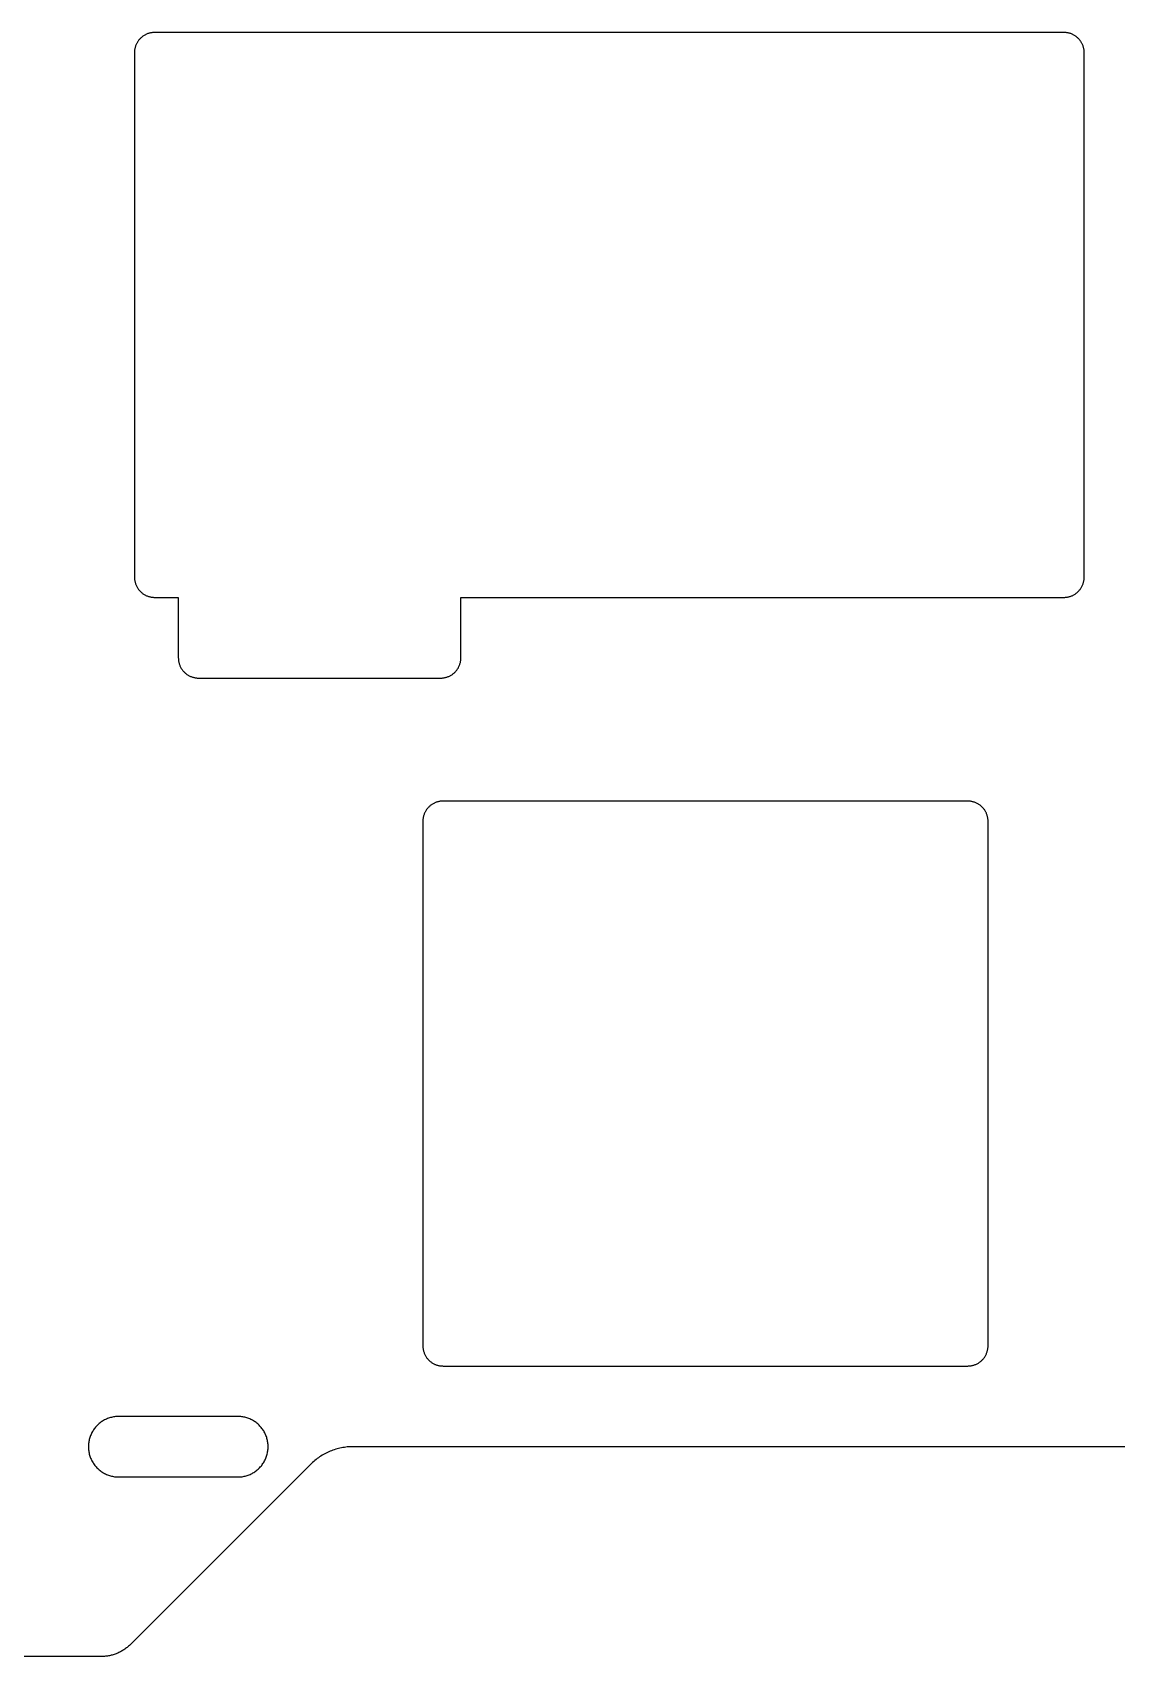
# Model space of a CAD drawing. Header units: millimetres. Extents: x -2014 to -1710, y 1046 to 1151.
# Drawn here: x -1773.77 to -1746.92, y 1046.41 to 1086.66 of the extents above; entities that cross this region are included whole.
import ezdxf

# ---------------------------------------------------------------- set-up
doc = ezdxf.new("R2010")
doc.units = ezdxf.units.MM
doc.layers.add('Layer 01', color=1, linetype='Continuous', true_color=0xff0000)

msp = doc.modelspace()

# ---------------------------------------------------------------- linework, layer by layer
at = {"layer": 'Layer 01', "color": 254, "true_color": 0xcad1ee}
for points in [[(-1770.746712, 1086.655896), (-1770.763782, 1086.655604), (-1770.780833, 1086.65473), (-1770.797844, 1086.653274), (-1770.814795, 1086.651239), (-1770.831667, 1086.648625), (-1770.84844, 1086.645438), (-1770.865094, 1086.641679), (-1770.88161, 1086.637354), (-1770.897969, 1086.632468), (-1770.914151, 1086.627026), (-1770.930139, 1086.621035), (-1770.945912, 1086.614501), (-1770.961453, 1086.607433), (-1770.976744, 1086.599838), (-1770.991767, 1086.591726), (-1771.006504, 1086.583105), (-1771.020937, 1086.573987), (-1771.035052, 1086.564381), (-1771.04883, 1086.554298), (-1771.062256, 1086.543751), (-1771.075313, 1086.532752), (-1771.087988, 1086.521314), (-1771.100265, 1086.509449), (-1771.11213, 1086.497172), (-1771.123568, 1086.484498), (-1771.134567, 1086.47144), (-1771.145114, 1086.458014), (-1771.155196, 1086.444236), (-1771.164803, 1086.430122), (-1771.173921, 1086.415688), (-1771.182542, 1086.400951), (-1771.190654, 1086.385928), (-1771.198249, 1086.370637), (-1771.205317, 1086.355096), (-1771.211851, 1086.339323), (-1771.217842, 1086.323336), (-1771.223284, 1086.307153), (-1771.22817, 1086.290794), (-1771.232495, 1086.274278), (-1771.236254, 1086.257624), (-1771.239441, 1086.240851), (-1771.242055, 1086.223979), (-1771.24409, 1086.207028), (-1771.245546, 1086.190017), (-1771.24642, 1086.172966), (-1771.246712, 1086.155896)], [(-1770.246682, 1086.655886), (-1770.746712, 1086.655896)], [(-1763.159604, 1086.655871), (-1770.246682, 1086.655886)], [(-1758.244209, 1086.655871), (-1763.159604, 1086.655871)], [(-1748.221726, 1086.655871), (-1758.244209, 1086.655871)], [(-1747.721726, 1086.155871), (-1747.722018, 1086.172942), (-1747.722892, 1086.189993), (-1747.724347, 1086.207003), (-1747.726383, 1086.223955), (-1747.728996, 1086.240827), (-1747.732184, 1086.257599), (-1747.735943, 1086.274254), (-1747.740267, 1086.29077), (-1747.745154, 1086.307129), (-1747.750596, 1086.323311), (-1747.756587, 1086.339298), (-1747.76312, 1086.355072), (-1747.770189, 1086.370613), (-1747.777783, 1086.385904), (-1747.785896, 1086.400926), (-1747.794516, 1086.415663), (-1747.803635, 1086.430097), (-1747.813241, 1086.444211), (-1747.823324, 1086.45799), (-1747.83387, 1086.471415), (-1747.84487, 1086.484473), (-1747.856308, 1086.497148), (-1747.868173, 1086.509425), (-1747.88045, 1086.521289), (-1747.893124, 1086.532728), (-1747.906182, 1086.543727), (-1747.919608, 1086.554274), (-1747.933386, 1086.564356), (-1747.9475, 1086.573962), (-1747.961934, 1086.583081), (-1747.976671, 1086.591702), (-1747.991694, 1086.599814), (-1748.006984, 1086.607409), (-1748.022526, 1086.614477), (-1748.038299, 1086.621011), (-1748.054286, 1086.627002), (-1748.070469, 1086.632444), (-1748.086828, 1086.63733), (-1748.103344, 1086.641655), (-1748.119998, 1086.645413), (-1748.136771, 1086.648601), (-1748.153643, 1086.651214), (-1748.170594, 1086.65325), (-1748.187605, 1086.654706), (-1748.204656, 1086.65558), (-1748.221726, 1086.655871)], [(-1771.246712, 1086.155896), (-1771.246712, 1073.155896)], [(-1747.721726, 1073.155871), (-1747.721726, 1086.155871)], [(-1771.246712, 1073.155896), (-1771.24642, 1073.138825), (-1771.245546, 1073.121775), (-1771.24409, 1073.104764), (-1771.242055, 1073.087812), (-1771.239441, 1073.070941), (-1771.236254, 1073.054168), (-1771.232495, 1073.037514), (-1771.22817, 1073.020997), (-1771.223284, 1073.004638), (-1771.217842, 1072.988456), (-1771.211851, 1072.972469), (-1771.205317, 1072.956695), (-1771.198249, 1072.941154), (-1771.190654, 1072.925863), (-1771.182542, 1072.910841), (-1771.173921, 1072.896104), (-1771.164803, 1072.88167), (-1771.155196, 1072.867556), (-1771.145114, 1072.853778), (-1771.134567, 1072.840352), (-1771.123568, 1072.827294), (-1771.11213, 1072.814619), (-1771.100265, 1072.802342), (-1771.087988, 1072.790478), (-1771.075313, 1072.779039), (-1771.062256, 1072.76804), (-1771.04883, 1072.757493), (-1771.035052, 1072.747411), (-1771.020937, 1072.737805), (-1771.006504, 1072.728686), (-1770.991767, 1072.720066), (-1770.976744, 1072.711953), (-1770.961453, 1072.704358), (-1770.945912, 1072.69729), (-1770.930139, 1072.690757), (-1770.914151, 1072.684765), (-1770.897969, 1072.679323), (-1770.88161, 1072.674437), (-1770.865094, 1072.670112), (-1770.84844, 1072.666354), (-1770.831667, 1072.663166), (-1770.814795, 1072.660553), (-1770.797844, 1072.658517), (-1770.780833, 1072.657061), (-1770.763782, 1072.656187), (-1770.746712, 1072.655896)], [(-1748.221726, 1072.655871), (-1748.204656, 1072.656163), (-1748.187605, 1072.657037), (-1748.170594, 1072.658493), (-1748.153643, 1072.660528), (-1748.136771, 1072.663142), (-1748.119998, 1072.666329), (-1748.103344, 1072.670088), (-1748.086828, 1072.674413), (-1748.070469, 1072.679299), (-1748.054286, 1072.684741), (-1748.038299, 1072.690732), (-1748.022526, 1072.697266), (-1748.006984, 1072.704334), (-1747.991694, 1072.711929), (-1747.976671, 1072.720041), (-1747.961934, 1072.728662), (-1747.9475, 1072.73778), (-1747.933386, 1072.747386), (-1747.919608, 1072.757469), (-1747.906182, 1072.768016), (-1747.893124, 1072.779015), (-1747.88045, 1072.790453), (-1747.868173, 1072.802318), (-1747.856308, 1072.814595), (-1747.84487, 1072.827269), (-1747.83387, 1072.840327), (-1747.823324, 1072.853753), (-1747.813241, 1072.867531), (-1747.803635, 1072.881645), (-1747.794516, 1072.896079), (-1747.785896, 1072.910816), (-1747.777783, 1072.925839), (-1747.770189, 1072.94113), (-1747.76312, 1072.956671), (-1747.756587, 1072.972444), (-1747.750596, 1072.988432), (-1747.745154, 1073.004614), (-1747.740267, 1073.020973), (-1747.735943, 1073.037489), (-1747.732184, 1073.054143), (-1747.728996, 1073.070916), (-1747.726383, 1073.087788), (-1747.724347, 1073.104739), (-1747.722892, 1073.12175), (-1747.722018, 1073.138801), (-1747.721726, 1073.155871)], [(-1770.746712, 1072.655896), (-1770.252642, 1072.655895)], [(-1770.252642, 1072.655895), (-1770.246679, 1072.655877)], [(-1770.246679, 1072.655877), (-1770.159738, 1072.655877)], [(-1770.159738, 1072.655877), (-1770.159738, 1071.155871)], [(-1763.159726, 1071.65585), (-1763.159726, 1072.65589)], [(-1763.159726, 1072.65589), (-1760.726016, 1072.655871)], [(-1760.726016, 1072.655871), (-1748.721711, 1072.655854)], [(-1748.721711, 1072.655854), (-1748.715598, 1072.655872)], [(-1748.715598, 1072.655872), (-1748.221726, 1072.655871)], [(-1763.159738, 1071.650917), (-1763.159726, 1071.65585)], [(-1763.159738, 1071.155871), (-1763.159738, 1071.650917)], [(-1770.159738, 1071.155871), (-1770.159446, 1071.138801), (-1770.158572, 1071.12175), (-1770.157116, 1071.104739), (-1770.155081, 1071.087788), (-1770.152467, 1071.070916), (-1770.14928, 1071.054143), (-1770.145521, 1071.037489), (-1770.141196, 1071.020973), (-1770.13631, 1071.004614), (-1770.130868, 1070.988432), (-1770.124877, 1070.972444), (-1770.118343, 1070.956671), (-1770.111275, 1070.94113), (-1770.10368, 1070.925839), (-1770.095568, 1070.910816), (-1770.086947, 1070.896079), (-1770.077829, 1070.881645), (-1770.068223, 1070.867531), (-1770.05814, 1070.853753), (-1770.047593, 1070.840327), (-1770.036594, 1070.827269), (-1770.025156, 1070.814595), (-1770.013291, 1070.802318), (-1770.001014, 1070.790453), (-1769.98834, 1070.779015), (-1769.975282, 1070.768016), (-1769.961856, 1070.757469), (-1769.948078, 1070.747386), (-1769.933964, 1070.73778), (-1769.91953, 1070.728662), (-1769.904793, 1070.720041), (-1769.88977, 1070.711929), (-1769.874479, 1070.704334), (-1769.858938, 1070.697266), (-1769.843165, 1070.690732), (-1769.827177, 1070.684741), (-1769.810995, 1070.679299), (-1769.794636, 1070.674413), (-1769.77812, 1070.670088), (-1769.761466, 1070.666329), (-1769.744693, 1070.663142), (-1769.727821, 1070.660528), (-1769.71087, 1070.658493), (-1769.693859, 1070.657037), (-1769.676808, 1070.656163), (-1769.659738, 1070.655871)], [(-1763.659738, 1070.655871), (-1763.642667, 1070.656163), (-1763.625616, 1070.657037), (-1763.608606, 1070.658493), (-1763.591654, 1070.660528), (-1763.574782, 1070.663142), (-1763.55801, 1070.666329), (-1763.541355, 1070.670088), (-1763.524839, 1070.674413), (-1763.50848, 1070.679299), (-1763.492298, 1070.684741), (-1763.476311, 1070.690732), (-1763.460537, 1070.697266), (-1763.444996, 1070.704334), (-1763.429705, 1070.711929), (-1763.414683, 1070.720041), (-1763.399946, 1070.728662), (-1763.385512, 1070.73778), (-1763.371398, 1070.747386), (-1763.357619, 1070.757469), (-1763.344194, 1070.768016), (-1763.331136, 1070.779015), (-1763.318461, 1070.790453), (-1763.306184, 1070.802318), (-1763.29432, 1070.814595), (-1763.282881, 1070.827269), (-1763.271882, 1070.840327), (-1763.261335, 1070.853753), (-1763.251253, 1070.867531), (-1763.241647, 1070.881645), (-1763.232528, 1070.896079), (-1763.223907, 1070.910816), (-1763.215795, 1070.925839), (-1763.2082, 1070.94113), (-1763.201132, 1070.956671), (-1763.194598, 1070.972444), (-1763.188607, 1070.988432), (-1763.183165, 1071.004614), (-1763.178279, 1071.020973), (-1763.173954, 1071.037489), (-1763.170196, 1071.054143), (-1763.167008, 1071.070916), (-1763.164395, 1071.087788), (-1763.162359, 1071.104739), (-1763.160903, 1071.12175), (-1763.160029, 1071.138801), (-1763.159738, 1071.155871)], [(-1769.659738, 1070.655871), (-1769.165777, 1070.655871)], [(-1769.165777, 1070.655871), (-1769.159732, 1070.655853)], [(-1769.159732, 1070.655853), (-1764.159693, 1070.655853)], [(-1764.159693, 1070.655853), (-1764.153674, 1070.655871)], [(-1764.153674, 1070.655871), (-1763.659738, 1070.655871)], [(-1763.602929, 1067.605874), (-1763.62, 1067.605583), (-1763.63705, 1067.604709), (-1763.654061, 1067.603253), (-1763.671013, 1067.601217), (-1763.687884, 1067.598604), (-1763.704657, 1067.595416), (-1763.721311, 1067.591658), (-1763.737828, 1067.587333), (-1763.754187, 1067.582447), (-1763.770369, 1067.577005), (-1763.786356, 1067.571014), (-1763.80213, 1067.56448), (-1763.817671, 1067.557412), (-1763.832962, 1067.549817), (-1763.847984, 1067.541705), (-1763.862721, 1067.533084), (-1763.877155, 1067.523965), (-1763.891269, 1067.514359), (-1763.905047, 1067.504277), (-1763.918473, 1067.49373), (-1763.931531, 1067.482731), (-1763.944206, 1067.471292), (-1763.956483, 1067.459428), (-1763.968347, 1067.447151), (-1763.979786, 1067.434476), (-1763.990785, 1067.421418), (-1764.001332, 1067.407993), (-1764.011414, 1067.394215), (-1764.02102, 1067.3801), (-1764.030139, 1067.365666), (-1764.038759, 1067.350929), (-1764.046872, 1067.335907), (-1764.054467, 1067.320616), (-1764.061535, 1067.305075), (-1764.068068, 1067.289301), (-1764.07406, 1067.273314), (-1764.079502, 1067.257132), (-1764.084388, 1067.240773), (-1764.088713, 1067.224257), (-1764.092471, 1067.207602), (-1764.095659, 1067.19083), (-1764.098272, 1067.173958), (-1764.100308, 1067.157006), (-1764.101764, 1067.139996), (-1764.102638, 1067.122945), (-1764.102929, 1067.105874)], [(-1750.602929, 1067.605874), (-1763.602929, 1067.605874)], [(-1750.102929, 1067.105874), (-1750.103221, 1067.122945), (-1750.104095, 1067.139996), (-1750.105551, 1067.157006), (-1750.107586, 1067.173958), (-1750.110199, 1067.19083), (-1750.113387, 1067.207602), (-1750.117146, 1067.224257), (-1750.121471, 1067.240773), (-1750.126357, 1067.257132), (-1750.131799, 1067.273314), (-1750.13779, 1067.289301), (-1750.144324, 1067.305075), (-1750.151392, 1067.320616), (-1750.158987, 1067.335907), (-1750.167099, 1067.350929), (-1750.17572, 1067.365666), (-1750.184838, 1067.3801), (-1750.194444, 1067.394215), (-1750.204527, 1067.407993), (-1750.215074, 1067.421418), (-1750.226073, 1067.434476), (-1750.237511, 1067.447151), (-1750.249376, 1067.459428), (-1750.261653, 1067.471292), (-1750.274327, 1067.482731), (-1750.287385, 1067.49373), (-1750.300811, 1067.504277), (-1750.314589, 1067.514359), (-1750.328703, 1067.523965), (-1750.343137, 1067.533084), (-1750.357874, 1067.541705), (-1750.372897, 1067.549817), (-1750.388188, 1067.557412), (-1750.403729, 1067.56448), (-1750.419502, 1067.571014), (-1750.435489, 1067.577005), (-1750.451672, 1067.582447), (-1750.468031, 1067.587333), (-1750.484547, 1067.591658), (-1750.501201, 1067.595416), (-1750.517974, 1067.598604), (-1750.534846, 1067.601217), (-1750.551797, 1067.603253), (-1750.568808, 1067.604709), (-1750.585859, 1067.605583), (-1750.602929, 1067.605874)], [(-1764.102929, 1067.105874), (-1764.102929, 1054.105874)], [(-1750.102929, 1054.105874), (-1750.102929, 1067.105874)], [(-1764.102929, 1054.105874), (-1764.102638, 1054.088804), (-1764.101764, 1054.071753), (-1764.100308, 1054.054742), (-1764.098272, 1054.037791), (-1764.095659, 1054.020919), (-1764.092471, 1054.004146), (-1764.088713, 1053.987492), (-1764.084388, 1053.970976), (-1764.079502, 1053.954617), (-1764.07406, 1053.938435), (-1764.068068, 1053.922447), (-1764.061535, 1053.906674), (-1764.054467, 1053.891133), (-1764.046872, 1053.875842), (-1764.038759, 1053.860819), (-1764.030139, 1053.846082), (-1764.02102, 1053.831648), (-1764.011414, 1053.817534), (-1764.001332, 1053.803756), (-1763.990785, 1053.79033), (-1763.979786, 1053.777273), (-1763.968347, 1053.764598), (-1763.956483, 1053.752321), (-1763.944206, 1053.740456), (-1763.931531, 1053.729018), (-1763.918473, 1053.718019), (-1763.905047, 1053.707472), (-1763.891269, 1053.697389), (-1763.877155, 1053.687783), (-1763.862721, 1053.678665), (-1763.847984, 1053.670044), (-1763.832962, 1053.661932), (-1763.817671, 1053.654337), (-1763.80213, 1053.647269), (-1763.786356, 1053.640735), (-1763.770369, 1053.634744), (-1763.754187, 1053.629302), (-1763.737828, 1053.624416), (-1763.721311, 1053.620091), (-1763.704657, 1053.616332), (-1763.687884, 1053.613145), (-1763.671013, 1053.610531), (-1763.654061, 1053.608496), (-1763.63705, 1053.60704), (-1763.62, 1053.606166), (-1763.602929, 1053.605874)], [(-1750.602929, 1053.605874), (-1750.585859, 1053.606166), (-1750.568808, 1053.60704), (-1750.551797, 1053.608496), (-1750.534846, 1053.610531), (-1750.517974, 1053.613145), (-1750.501201, 1053.616332), (-1750.484547, 1053.620091), (-1750.468031, 1053.624416), (-1750.451672, 1053.629302), (-1750.435489, 1053.634744), (-1750.419502, 1053.640735), (-1750.403729, 1053.647269), (-1750.388188, 1053.654337), (-1750.372897, 1053.661932), (-1750.357874, 1053.670044), (-1750.343137, 1053.678665), (-1750.328703, 1053.687783), (-1750.314589, 1053.697389), (-1750.300811, 1053.707472), (-1750.287385, 1053.718019), (-1750.274327, 1053.729018), (-1750.261653, 1053.740456), (-1750.249376, 1053.752321), (-1750.237511, 1053.764598), (-1750.226073, 1053.777273), (-1750.215074, 1053.79033), (-1750.204527, 1053.803756), (-1750.194444, 1053.817534), (-1750.184838, 1053.831648), (-1750.17572, 1053.846082), (-1750.167099, 1053.860819), (-1750.158987, 1053.875842), (-1750.151392, 1053.891133), (-1750.144324, 1053.906674), (-1750.13779, 1053.922447), (-1750.131799, 1053.938435), (-1750.126357, 1053.954617), (-1750.121471, 1053.970976), (-1750.117146, 1053.987492), (-1750.113387, 1054.004146), (-1750.110199, 1054.020919), (-1750.107586, 1054.037791), (-1750.105551, 1054.054742), (-1750.104095, 1054.071753), (-1750.103221, 1054.088804), (-1750.102929, 1054.105874)], [(-1763.602929, 1053.605874), (-1750.602929, 1053.605874)], [(-1771.636335, 1052.355856), (-1771.662509, 1052.355399), (-1771.688651, 1052.354028), (-1771.71473, 1052.351746), (-1771.740712, 1052.348555), (-1771.766568, 1052.34446), (-1771.792265, 1052.339464), (-1771.817772, 1052.333575), (-1771.843058, 1052.326799), (-1771.868092, 1052.319145), (-1771.892843, 1052.310622), (-1771.917282, 1052.30124), (-1771.941379, 1052.291011), (-1771.965104, 1052.279948), (-1771.988429, 1052.268063), (-1772.011325, 1052.255372), (-1772.033763, 1052.241889), (-1772.055718, 1052.227631), (-1772.077161, 1052.212616), (-1772.098068, 1052.196861), (-1772.118412, 1052.180387), (-1772.138169, 1052.163213), (-1772.157314, 1052.145359), (-1772.175825, 1052.126848), (-1772.193678, 1052.107703), (-1772.210852, 1052.087946), (-1772.227326, 1052.067602), (-1772.243081, 1052.046696), (-1772.258096, 1052.025252), (-1772.272353, 1052.003297), (-1772.285836, 1051.980858), (-1772.298528, 1051.957963), (-1772.310412, 1051.934638), (-1772.321476, 1051.910913), (-1772.331704, 1051.886816), (-1772.341086, 1051.862377), (-1772.349609, 1051.837625), (-1772.357263, 1051.812591), (-1772.364038, 1051.787305), (-1772.369927, 1051.761798), (-1772.374923, 1051.736101), (-1772.379018, 1051.710246), (-1772.382209, 1051.684263), (-1772.384491, 1051.658184), (-1772.385861, 1051.632042), (-1772.386318, 1051.605868), (-1772.385862, 1051.579694), (-1772.384492, 1051.553552), (-1772.382211, 1051.527474), (-1772.379022, 1051.501491), (-1772.374927, 1051.475635), (-1772.369932, 1051.449938), (-1772.364044, 1051.424431), (-1772.35727, 1051.399145), (-1772.349616, 1051.374111), (-1772.341094, 1051.349359), (-1772.331714, 1051.324919), (-1772.321486, 1051.300822), (-1772.310423, 1051.277096), (-1772.298539, 1051.253771), (-1772.285849, 1051.230875), (-1772.272367, 1051.208436), (-1772.25811, 1051.186481), (-1772.243095, 1051.165037), (-1772.227342, 1051.144129), (-1772.210868, 1051.123785), (-1772.193694, 1051.104027), (-1772.175842, 1051.084881), (-1772.157332, 1051.06637), (-1772.138187, 1051.048516), (-1772.118431, 1051.031341), (-1772.098088, 1051.014866), (-1772.077182, 1050.999111), (-1772.055738, 1050.984095), (-1772.033784, 1050.969837), (-1772.011346, 1050.956353), (-1771.988451, 1050.943661), (-1771.965127, 1050.931775), (-1771.941402, 1050.920711), (-1771.917305, 1050.910481), (-1771.892866, 1050.901099), (-1771.868115, 1050.892575), (-1771.843081, 1050.88492), (-1771.817796, 1050.878143), (-1771.792289, 1050.872253), (-1771.766592, 1050.867257), (-1771.740737, 1050.86316), (-1771.714754, 1050.859969), (-1771.688676, 1050.857686), (-1771.662534, 1050.856314), (-1771.63636, 1050.855856)], [(-1768.68632, 1052.355856), (-1771.636335, 1052.355856)], [(-1767.936318, 1051.605856), (-1767.936756, 1051.631462), (-1767.938067, 1051.657038), (-1767.94025, 1051.682554), (-1767.943304, 1051.707981), (-1767.947224, 1051.733289), (-1767.952005, 1051.758448), (-1767.957643, 1051.78343), (-1767.964131, 1051.808204), (-1767.97146, 1051.832742), (-1767.979623, 1051.857016), (-1767.98861, 1051.880997), (-1767.99841, 1051.904657), (-1768.009013, 1051.927969), (-1768.020405, 1051.950905), (-1768.032573, 1051.973439), (-1768.045504, 1051.995545), (-1768.059182, 1052.017196), (-1768.073591, 1052.038367), (-1768.088715, 1052.059034), (-1768.104535, 1052.079173), (-1768.121034, 1052.09876), (-1768.138192, 1052.117772), (-1768.155989, 1052.136187), (-1768.174404, 1052.153984), (-1768.193416, 1052.171142), (-1768.213003, 1052.18764), (-1768.233142, 1052.203461), (-1768.253809, 1052.218584), (-1768.274981, 1052.232993), (-1768.296632, 1052.246671), (-1768.318737, 1052.259602), (-1768.341271, 1052.271771), (-1768.364207, 1052.283163), (-1768.387519, 1052.293765), (-1768.411179, 1052.303565), (-1768.43516, 1052.312552), (-1768.459434, 1052.320715), (-1768.483972, 1052.328044), (-1768.508747, 1052.334532), (-1768.533728, 1052.340169), (-1768.558887, 1052.344951), (-1768.584195, 1052.348871), (-1768.609622, 1052.351924), (-1768.635139, 1052.354108), (-1768.660715, 1052.355419), (-1768.68632, 1052.355856)], [(-1768.686307, 1050.855856), (-1768.660133, 1050.856313), (-1768.63399, 1050.857684), (-1768.607912, 1050.859966), (-1768.581928, 1050.863156), (-1768.556072, 1050.867252), (-1768.530375, 1050.872247), (-1768.504868, 1050.878137), (-1768.479581, 1050.884912), (-1768.454547, 1050.892566), (-1768.429795, 1050.90109), (-1768.405356, 1050.910471), (-1768.381258, 1050.9207), (-1768.357533, 1050.931764), (-1768.334208, 1050.943649), (-1768.311312, 1050.956341), (-1768.288873, 1050.969824), (-1768.266918, 1050.984082), (-1768.245474, 1050.999097), (-1768.224567, 1051.014852), (-1768.204223, 1051.031327), (-1768.184466, 1051.048501), (-1768.16532, 1051.066355), (-1768.14681, 1051.084866), (-1768.128956, 1051.104012), (-1768.111782, 1051.123769), (-1768.095307, 1051.144114), (-1768.079553, 1051.165021), (-1768.064538, 1051.186465), (-1768.05028, 1051.20842), (-1768.036797, 1051.230859), (-1768.024106, 1051.253755), (-1768.012221, 1051.277081), (-1768.001158, 1051.300806), (-1767.990929, 1051.324904), (-1767.981548, 1051.349343), (-1767.973025, 1051.374095), (-1767.965372, 1051.39913), (-1767.958596, 1051.424416), (-1767.952707, 1051.449924), (-1767.947712, 1051.475621), (-1767.943617, 1051.501477), (-1767.940427, 1051.52746), (-1767.938145, 1051.553539), (-1767.936775, 1051.579682), (-1767.936318, 1051.605856)], [(-1765.826734, 1051.605856), (-1765.863912, 1051.605409), (-1765.900924, 1051.604067), (-1765.937767, 1051.601831), (-1765.97444, 1051.598702), (-1766.010941, 1051.59468), (-1766.04727, 1051.589765), (-1766.083425, 1051.583959), (-1766.119404, 1051.577262), (-1766.155207, 1051.569675), (-1766.190831, 1051.561197), (-1766.226276, 1051.551831), (-1766.26154, 1051.541575), (-1766.296622, 1051.530431), (-1766.33152, 1051.518399), (-1766.366233, 1051.505481), (-1766.400759, 1051.491675), (-1766.434941, 1051.477047), (-1766.46862, 1051.46166), (-1766.501797, 1051.445514), (-1766.534472, 1051.428608), (-1766.566645, 1051.410943), (-1766.598315, 1051.392519), (-1766.629483, 1051.373335), (-1766.660149, 1051.353392), (-1766.690313, 1051.33269), (-1766.719974, 1051.311229), (-1766.749133, 1051.289008), (-1766.77779, 1051.266028), (-1766.805944, 1051.242289), (-1766.833596, 1051.217791), (-1766.860746, 1051.192533), (-1766.887394, 1051.166516)], [(-1738.849309, 1051.605856), (-1765.826734, 1051.605856)], [(-1766.887394, 1051.166516), (-1771.355161, 1046.698749)], [(-1771.63636, 1050.855856), (-1768.686307, 1050.855856)], [(-1771.355161, 1046.698749), (-1771.372734, 1046.681622), (-1771.390733, 1046.664953), (-1771.409145, 1046.648749), (-1771.427956, 1046.633014), (-1771.447154, 1046.617755), (-1771.466724, 1046.602978), (-1771.486653, 1046.588686), (-1771.506928, 1046.574887), (-1771.527536, 1046.561586), (-1771.548462, 1046.548788), (-1771.569693, 1046.536499), (-1771.591216, 1046.524724), (-1771.613018, 1046.51347), (-1771.635085, 1046.502741), (-1771.657403, 1046.492544), (-1771.67996, 1046.482883), (-1771.702741, 1046.473764), (-1771.725733, 1046.465194), (-1771.748923, 1046.457176), (-1771.772297, 1046.449718), (-1771.795842, 1046.442825), (-1771.819545, 1046.436502), (-1771.843391, 1046.430754), (-1771.867368, 1046.425588), (-1771.891462, 1046.421009), (-1771.91566, 1046.417022), (-1771.939948, 1046.413634), (-1771.964312, 1046.410849), (-1771.98874, 1046.408673), (-1772.013217, 1046.407112), (-1772.037731, 1046.406171), (-1772.062268, 1046.405856)], [(-1772.062268, 1046.405856), (-1774.148068, 1046.405856)]]:
    msp.add_lwpolyline(points, dxfattribs=at)

doc.saveas('drawing.dxf')
